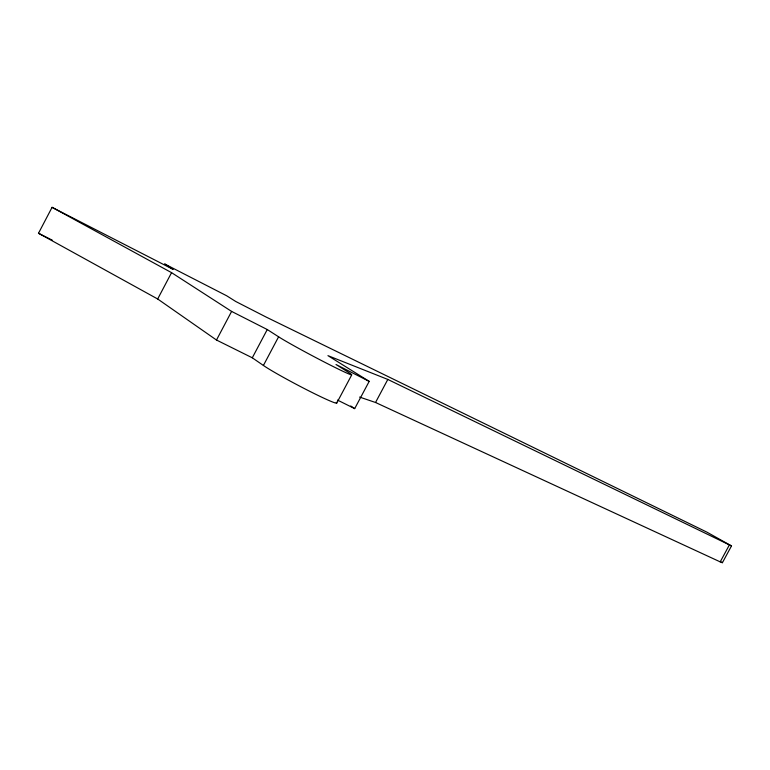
<?xml version="1.0" encoding="UTF-8"?>
<svg xmlns="http://www.w3.org/2000/svg" width="770" height="770" viewBox="0 0 770 770"><rect width="100%" height="100%" fill="white"/><g stroke="black" fill="none" stroke-linecap="round" stroke-linejoin="round"><path stroke-width="1.16" d="M336.192 402.258A43.178 2.32 27.8 0 1 309.492 391.189A43.178 2.32 27.8 0 1 263.407 365.461L252.291 357.8L216.486 340.032L157.677 298.991L38.5 233.262L52.081 207.332L173.163 269.404L164.616 263.937L226.64 295.757L235.774 301.503L266.112 317.048L706.87 532.137L731.5 545.92L722.424 562.668M157.677 298.991L171.556 272.657L52.081 207.332M216.486 340.032L231.606 311.417L171.556 272.657M252.291 357.8L267.257 329.541L231.606 311.417M263.407 365.461L278.596 336.798L267.257 329.541M336.673 403.191L351.707 374.932M337.491 400.082L354.691 408.62L369.186 381.381L327.943 355.644L387.811 379.437L731.5 545.92M359.609 397.079L375.529 402.489L387.811 379.437M375.529 402.489L720.21 561.869L729.334 545.025M38.5 233.262L52.36 240.221M369.186 381.381L336.009 364.508L348.059 372.083A43.207 1.598 27.9 0 1 329.464 364.662A43.207 1.598 27.9 0 1 278.596 336.798M350.735 405.983L354.691 408.62M721.586 562.013A21.753 0.693 28.4 0 1 720.21 561.869"/></g></svg>
